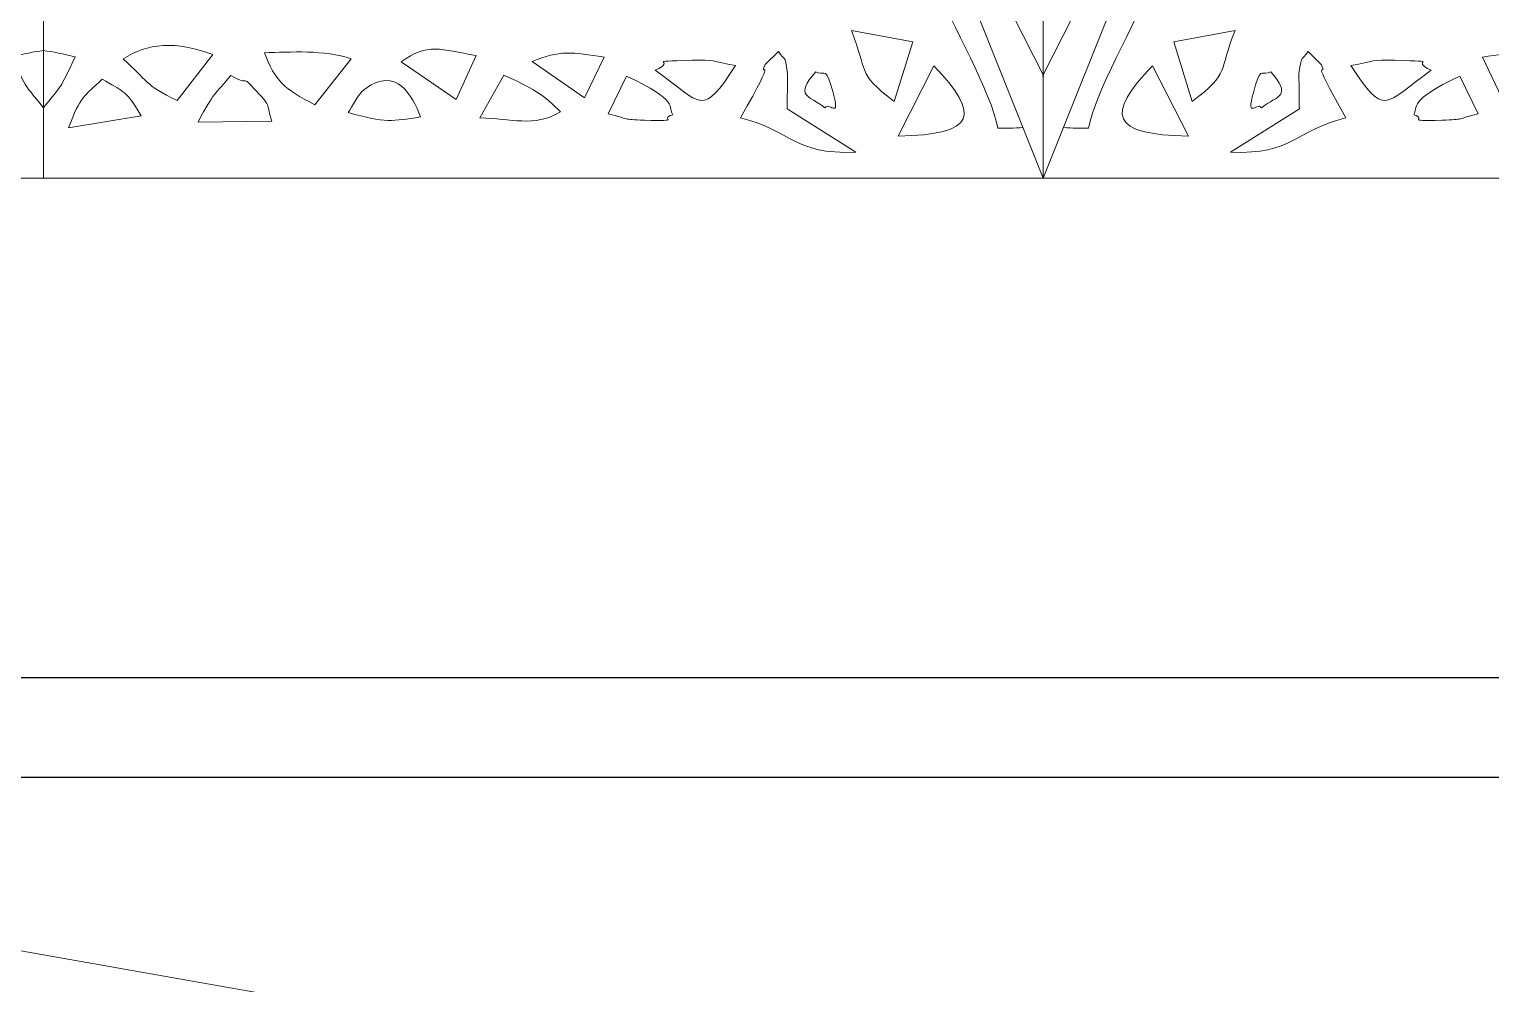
# Model space of a CAD drawing. Header units: inches. Extents: x 249 to 1192, y -18 to 440.
# Drawn here: x 627.481 to 628.942, y 262.842 to 263.797 of the extents above; entities that cross this region are included whole.
import ezdxf

# ---------------------------------------------------------------- set-up
doc = ezdxf.new("R2010")
doc.units = ezdxf.units.IN
doc.header["$MEASUREMENT"] = 0
doc.layers.add('ACP', color=15, linetype='Continuous', lineweight=15)
doc.layers.add('LANTAI', color=135, linetype='Continuous', lineweight=9)
doc.layers.add('KOLOM', color=5, linetype='Continuous')

# ---------------------------------------------------------------- blocks, each defined once
blk = doc.blocks.new('GOTGAA')
blk.add_lwpolyline([(0.0196, 2.4616), (1.0196, -0.0384), (0.0196, -0.0384), (0.0196, 2.4616)])
for points in [[(0.019, 2.3598), (0.019, 2.3598), (0.0499, 2.2987), (0.0499, 2.2987)], [(0.0499, 2.2987), (0.0499, 2.2987), (0.019, 2.3598), (0.019, 2.3598)], [(0.9743, 0.0115), (0.9673, 0.048), (0.9294, 0.1129), (0.9091, 0.1604)], [(0.9091, 0.1604), (0.9294, 0.1129), (0.9673, 0.048), (0.9743, 0.0115)], [(0.8277, 0.1092), (0.8277, 0.1092), (0.8891, 0.0978), (0.8891, 0.0978)], [(0.8705, 0.0382), (0.8319, 0.0677), (0.8447, 0.0674), (0.8277, 0.1092)], [(0.8277, 0.1092), (0.8447, 0.0674), (0.8319, 0.0677), (0.8705, 0.0382)], [(0.8891, 0.0978), (0.8891, 0.0978), (0.8277, 0.1092), (0.8277, 0.1092)], [(0.0196, 0.0891), (0.0292, 0.088), (0.0394, 0.0858), (0.0514, 0.0828)], [(0.0514, 0.0828), (0.0394, 0.0858), (0.0292, 0.088), (0.0196, 0.0891)], [(0.0995, 0.0808), (0.1232, 0.0967), (0.1521, 0.099), (0.1889, 0.0852)], [(0.1889, 0.0852), (0.1521, 0.099), (0.1232, 0.0967), (0.0995, 0.0808)], [(0.2406, 0.087), (0.2662, 0.0875), (0.3012, 0.0902), (0.3274, 0.0808)], [(0.3274, 0.0808), (0.3012, 0.0902), (0.2662, 0.0875), (0.2406, 0.087)], [(0.3774, 0.0778), (0.4043, 0.0971), (0.4163, 0.0904), (0.4524, 0.0842)], [(0.4524, 0.0842), (0.4163, 0.0904), (0.4043, 0.0971), (0.3774, 0.0778)], [(0.5083, 0.0781), (0.5359, 0.0898), (0.5488, 0.0877), (0.5803, 0.0825)], [(0.5803, 0.0825), (0.5488, 0.0877), (0.5359, 0.0898), (0.5083, 0.0781)], [(0.7169, 0.0218), (0.7566, 0.092), (0.7337, 0.0594), (0.7416, 0.0753)], [(0.7416, 0.0753), (0.7337, 0.0594), (0.7566, 0.092), (0.7169, 0.0218)], [(0.7416, 0.0753), (0.7416, 0.0753), (0.7547, 0.0883), (0.7547, 0.0883)], [(0.7547, 0.0883), (0.7547, 0.0883), (0.7416, 0.0753), (0.7416, 0.0753)], [(0.7547, 0.0883), (0.7614, 0.0772), (0.7607, 0.0883), (0.7638, 0.0659)], [(0.7638, 0.0659), (0.7607, 0.0883), (0.7614, 0.0772), (0.7547, 0.0883)], [(0.8891, 0.0978), (0.8891, 0.0978), (0.8705, 0.0382), (0.8705, 0.0382)], [(0.8705, 0.0382), (0.8705, 0.0382), (0.8891, 0.0978), (0.8891, 0.0978)], [(0.0514, 0.0828), (0.034, 0.0468), (0.0401, 0.0578), (0.0198, 0.0323)], [(0.0198, 0.0323), (0.0401, 0.0578), (0.034, 0.0468), (0.0514, 0.0828)], [(0.1535, 0.0392), (0.121, 0.0546), (0.1237, 0.0588), (0.0995, 0.0808)], [(0.0995, 0.0808), (0.1237, 0.0588), (0.121, 0.0546), (0.1535, 0.0392)], [(0.1889, 0.0852), (0.1889, 0.0852), (0.1535, 0.0392), (0.1535, 0.0392)], [(0.1535, 0.0392), (0.1535, 0.0392), (0.1889, 0.0852), (0.1889, 0.0852)], [(0.2912, 0.0348), (0.2598, 0.0514), (0.2517, 0.0581), (0.2406, 0.087)], [(0.2406, 0.087), (0.2517, 0.0581), (0.2598, 0.0514), (0.2912, 0.0348)], [(0.3274, 0.0808), (0.3274, 0.0808), (0.2912, 0.0348), (0.2912, 0.0348)], [(0.2912, 0.0348), (0.2912, 0.0348), (0.3274, 0.0808), (0.3274, 0.0808)], [(0.341, 0.0506), (0.3731, 0.0742), (0.3883, 0.0442), (0.3968, 0.0227)], [(0.3968, 0.0227), (0.3883, 0.0442), (0.3731, 0.0742), (0.341, 0.0506)], [(0.4324, 0.0401), (0.4324, 0.0401), (0.3774, 0.0778), (0.3774, 0.0778)], [(0.3774, 0.0778), (0.3774, 0.0778), (0.4324, 0.0401), (0.4324, 0.0401)], [(0.4524, 0.0842), (0.4524, 0.0842), (0.4324, 0.0401), (0.4324, 0.0401)], [(0.4324, 0.0401), (0.4324, 0.0401), (0.4524, 0.0842), (0.4524, 0.0842)], [(0.5608, 0.042), (0.5608, 0.042), (0.5083, 0.0781), (0.5083, 0.0781)], [(0.5083, 0.0781), (0.5083, 0.0781), (0.5608, 0.042), (0.5608, 0.042)], [(0.5803, 0.0825), (0.5803, 0.0825), (0.5608, 0.042), (0.5608, 0.042)], [(0.5608, 0.042), (0.5608, 0.042), (0.5803, 0.0825), (0.5803, 0.0825)], [(0.6315, 0.0695), (0.6554, 0.0801), (0.6174, 0.0776), (0.6683, 0.0794)], [(0.7119, 0.0741), (0.6779, 0.0225), (0.68, 0.0345), (0.6315, 0.0695)], [(0.6683, 0.0794), (0.6901, 0.0802), (0.6886, 0.0787), (0.7119, 0.0741)], [(0.792, 0.068), (0.7997, 0.0628), (0.8014, 0.0741), (0.8072, 0.0547)], [(0.8072, 0.0547), (0.8014, 0.0741), (0.7997, 0.0628), (0.792, 0.068)], [(0.8744, 0.0036), (0.8744, 0.0036), (0.9103, 0.0739), (0.9103, 0.0739)], [(0.9103, 0.0739), (0.9575, 0.0246), (0.9526, 0.0049), (0.8744, 0.0036)], [(0.8744, 0.0036), (0.9526, 0.0049), (0.9575, 0.0246), (0.9103, 0.0739)], [(0.9103, 0.0739), (0.9103, 0.0739), (0.8744, 0.0036), (0.8744, 0.0036)], [(0.0448, 0.0119), (0.0566, 0.0439), (0.0603, 0.0431), (0.0785, 0.0607)], [(0.0785, 0.0607), (0.0603, 0.0431), (0.0566, 0.0439), (0.0448, 0.0119)], [(0.0785, 0.0607), (0.0986, 0.0476), (0.1003, 0.0522), (0.1175, 0.024)], [(0.1175, 0.024), (0.1003, 0.0522), (0.0986, 0.0476), (0.0785, 0.0607)], [(0.1742, 0.0176), (0.1909, 0.0489), (0.1905, 0.0443), (0.207, 0.0643)], [(0.207, 0.0643), (0.1905, 0.0443), (0.1909, 0.0489), (0.1742, 0.0176)], [(0.207, 0.0643), (0.2282, 0.052), (0.2152, 0.0674), (0.2328, 0.0485)], [(0.2328, 0.0485), (0.2152, 0.0674), (0.2282, 0.052), (0.207, 0.0643)], [(0.456, 0.0218), (0.456, 0.0218), (0.48, 0.0644), (0.48, 0.0644)], [(0.48, 0.0644), (0.48, 0.0644), (0.456, 0.0218), (0.456, 0.0218)], [(0.48, 0.0644), (0.5075, 0.0529), (0.5222, 0.0434), (0.5367, 0.0277)], [(0.5367, 0.0277), (0.5222, 0.0434), (0.5075, 0.0529), (0.48, 0.0644)], [(0.5845, 0.0259), (0.5845, 0.0259), (0.6028, 0.0634), (0.6028, 0.0634)], [(0.6028, 0.0634), (0.6557, 0.0392), (0.6444, 0.0322), (0.649, 0.0248)], [(0.7638, 0.0659), (0.7639, 0.0657), (0.7635, 0.0337), (0.7634, 0.0307)], [(0.7634, 0.0307), (0.7635, 0.0337), (0.7639, 0.0657), (0.7638, 0.0659)], [(0.8013, 0.032), (0.7846, 0.0445), (0.7707, 0.043), (0.792, 0.068)], [(0.792, 0.068), (0.7707, 0.043), (0.7846, 0.0445), (0.8013, 0.032)], [(0.2328, 0.0485), (0.2486, 0.0315), (0.2421, 0.0358), (0.2482, 0.0185)], [(0.2482, 0.0185), (0.2421, 0.0358), (0.2486, 0.0315), (0.2328, 0.0485)], [(0.3245, 0.0272), (0.3287, 0.0329), (0.3341, 0.0455), (0.341, 0.0506)], [(0.341, 0.0506), (0.3341, 0.0455), (0.3287, 0.0329), (0.3245, 0.0272)], [(0.8072, 0.0547), (0.8189, 0.0158), (0.806, 0.0389), (0.8013, 0.032)], [(0.8013, 0.032), (0.806, 0.0389), (0.8189, 0.0158), (0.8072, 0.0547)], [(0.0198, 0.0323), (0.0197, 0.0324), (0.0197, 0.0324), (0.0196, 0.0325)], [(0.0196, 0.0325), (0.0197, 0.0324), (0.0197, 0.0324), (0.0198, 0.0323)], [(0.7634, 0.0307), (0.7634, 0.0307), (0.8322, -0.0126), (0.8322, -0.0126)], [(0.8322, -0.0126), (0.8322, -0.0126), (0.7634, 0.0307), (0.7634, 0.0307)], [(0.1175, 0.024), (0.1175, 0.024), (0.0448, 0.0119), (0.0448, 0.0119)], [(0.0448, 0.0119), (0.0448, 0.0119), (0.1175, 0.024), (0.1175, 0.024)], [(0.2482, 0.0185), (0.2482, 0.0185), (0.1742, 0.0176), (0.1742, 0.0176)], [(0.1742, 0.0176), (0.1742, 0.0176), (0.2482, 0.0185), (0.2482, 0.0185)], [(0.3968, 0.0227), (0.3683, 0.0186), (0.3619, 0.0162), (0.3245, 0.0272)], [(0.3245, 0.0272), (0.3619, 0.0162), (0.3683, 0.0186), (0.3968, 0.0227)], [(0.5367, 0.0277), (0.5093, 0.0121), (0.4884, 0.0212), (0.456, 0.0218)], [(0.456, 0.0218), (0.4884, 0.0212), (0.5093, 0.0121), (0.5367, 0.0277)], [(0.649, 0.0248), (0.6336, 0.0205), (0.6614, 0.0184), (0.6207, 0.0195)], [(0.8322, -0.0126), (0.7689, -0.0148), (0.7695, 0.0084), (0.7169, 0.0218)], [(0.7169, 0.0218), (0.7695, 0.0084), (0.7689, -0.0148), (0.8322, -0.0126)], [(0.9994, 0.012), (0.9905, 0.0116), (0.9821, 0.0113), (0.9743, 0.0115)], [(0.9743, 0.0115), (0.9821, 0.0113), (0.9905, 0.0116), (0.9994, 0.012)]]:
    blk.add_open_spline(points, degree=3)
for points, knots in [([(0.7119, 0.0741), (0.6886, 0.0787), (0.6901, 0.0802), (0.6683, 0.0794), (0.6683, 0.0794), (0.6174, 0.0776), (0.6554, 0.0801), (0.6315, 0.0695), (0.6315, 0.0695), (0.68, 0.0345), (0.6779, 0.0225), (0.7119, 0.0741)], [0, 0, 0, 0, 0.5, 0.5, 0.5, 0.5, 1.25, 1.25, 1.25, 1.25, 1.75, 1.75, 1.75, 1.75]), ([(0.6207, 0.0195), (0.6614, 0.0184), (0.6336, 0.0205), (0.649, 0.0248), (0.649, 0.0248), (0.6444, 0.0322), (0.6557, 0.0392), (0.6028, 0.0634), (0.6028, 0.0634), (0.6028, 0.0634), (0.5845, 0.0259), (0.5845, 0.0259), (0.5845, 0.0259), (0.6065, 0.0204), (0.5981, 0.0202), (0.6207, 0.0195), (0.6207, 0.0195), (0.5981, 0.0202), (0.6065, 0.0204), (0.5845, 0.0259)], [0.4, 0.4, 0.4, 0.4, 1.2, 1.2, 1.2, 1.2, 1.6, 1.6, 1.6, 1.6, 2, 2, 2, 2, 2.8, 2.8, 2.8, 2.8, 3.2, 3.2, 3.2, 3.2])]:
    blk.add_open_spline(points, degree=3, knots=knots)
blk = doc.blocks.new('GORRG')
at = {"xscale": -1, "rotation": 359.9999999751687}
blk.add_blockref('GOTGAA', (-0.9608, 0), dxfattribs=at)
blk.add_blockref('GOTGAA', (-1, 0))
blk = doc.blocks.new('tampak depan')
at = {"layer": 'KOLOM'}
for points in [[(711.609, 337.9769), (721.9902, 337.9769)], [(721.9902, 337.9769), (721.9503, 337.8769), (712.1769, 337.8769)]]:
    blk.add_lwpolyline(points, dxfattribs=at)
at = {"layer": 'LANTAI'}
blk.add_lwpolyline([(708.5987, 338.5071), (722.8609, 335.9954), (726.7222, 335.4889), (727.9995, 335.3136), (728.8215, 335.1928), (729.5543, 335.077), (730.1858, 334.9681), (730.7058, 334.868), (731.1056, 334.7781), (731.4722, 334.668), (731.5614, 334.6038)], dxfattribs=at)
at = {"layer": 'ACP', "rotation": 359.9999999444423}
for p in [(714.1651, 338.5153), (716.1651, 338.5153)]:
    blk.add_blockref('GORRG', p, dxfattribs=at)
at = {"layer": 'ACP', "xscale": -1, "rotation": 180}
blk.add_blockref('GORRG', (715.1651, 340.9385), dxfattribs=at)

msp = doc.modelspace()

# ---------------------------------------------------------------- block references
at = {"layer": 'KOLOM'}
msp.add_blockref('tampak depan', (-85.6899, -74.829), dxfattribs=at)

doc.saveas('drawing.dxf')
